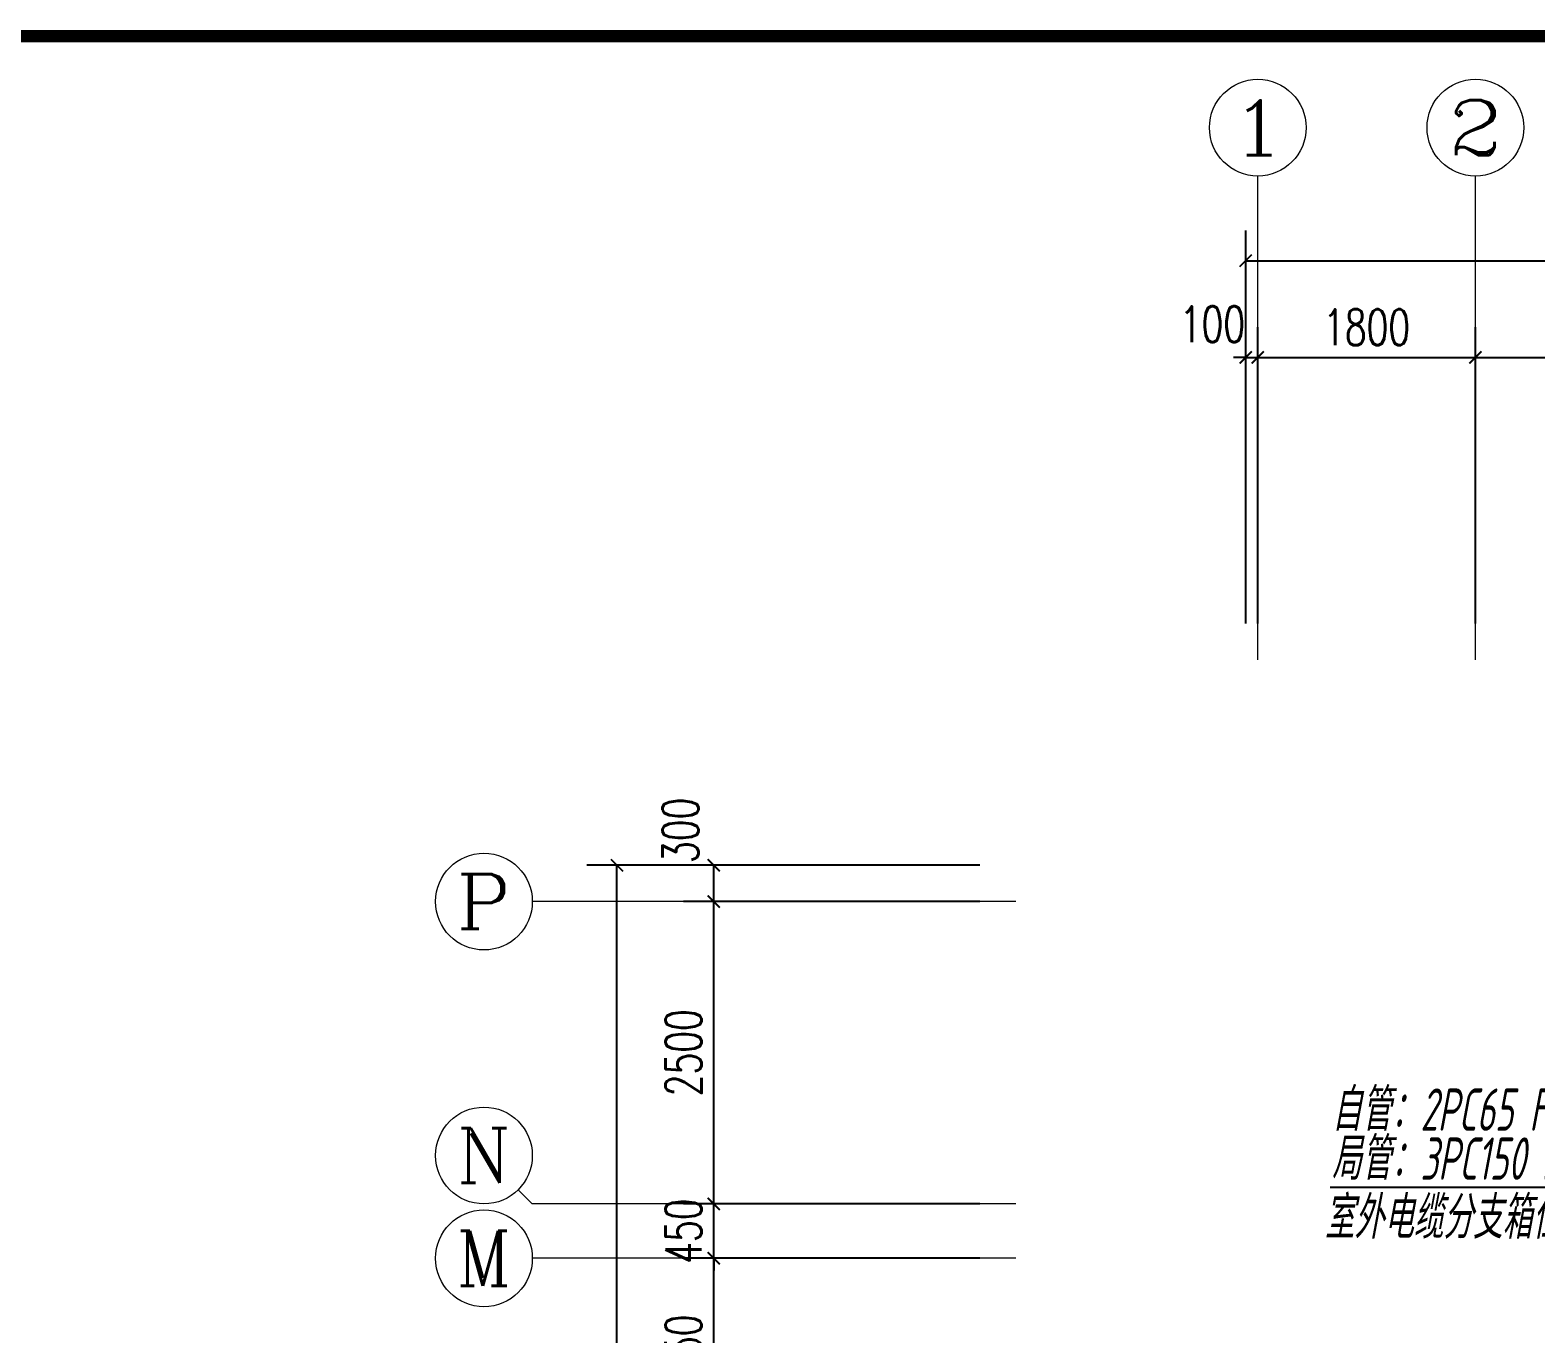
# Model space of a CAD drawing. Extents: x 3753737 to 4713801, y -857380 to 24339.
# Drawn here: x 4030760 to 4043213, y -700985 to -690204 of the extents above; entities that cross this region are included whole.
import ezdxf
from ezdxf.enums import TextEntityAlignment as Align

# ---------------------------------------------------------------- set-up
doc = ezdxf.new("R2010")
doc.units = 0
doc.header["$LTSCALE"] = 1000
doc.header["$MEASUREMENT"] = 0
doc.layers.get('0').update_dxf_attribs({"linetype": 'CONTINUOUS'})
doc.layers.get('Defpoints').update_dxf_attribs({"linetype": 'CONTINUOUS'})
doc.layers.add('!!电气', color=1, linetype='CONTINUOUS')
doc.layers.add('DIM-照明', color=7, linetype='CONTINUOUS')
for name, color, linetype, lineweight in [('AXIS', 114, 'CONTINUOUS', 20), ('AXIS_TEXT', 7, 'CONTINUOUS', 20), ('图框', 147, 'CONTINUOUS', 20)]:
    doc.layers.add(name, color=color, linetype=linetype, lineweight=lineweight)
doc.styles.add('_TCH_AXIS', font='COMPLEX', dxfattribs={"bigfont": 'GBCBIG'})
doc.styles.add('_TCH_DIM_T3', font='SIMPLEX.shx', dxfattribs={"width": 0.705882, "bigfont": 'GBCBIG.shx'})
doc.styles.add('COMPLEX', font='COMPLEX')
doc.styles.add('HZTXT', font='gbeitc.shx', dxfattribs={"width": 0.8, "height": 400, "bigfont": 'hztxt.shx'})
doc.dimstyles.new('_TCH_ARCH&&100', dxfattribs={"dimtxt": 297.5, "dimasz": 100, "dimexe": 250, "dimexo": 300, "dimgap": 100, "dimtad": 1, "dimdec": 0, "dimzin": 0, "dimdsep": 46, "dimtxsty": '_TCH_DIM_T3', "dimblk": 'ARCHTICK', "dimcen": 0.09, "dimclrt": 7, "dimazin": 2, "dimtfac": 1, "dimtdec": 0, "dimtix": 1, "dimtmove": 2, "dimatfit": 3, "dimfxl": 1, "dimtolj": 1, "dimtzin": 0, "dimarcsym": 0})

# ---------------------------------------------------------------- blocks, each defined once
blk = doc.blocks.new('_ArchTick')
at = {"color": 0, "linetype": 'ByBlock', "const_width": 0.15}
blk.add_lwpolyline([(-0.5, -0.5), (0.5, 0.5)], dxfattribs=at)
blk = doc.blocks.new('*D607')
at = {"layer": 'AXIS', "color": 0, "lineweight": -2, "transparency": 16777216}
for p, q in [((-100, 17800), (-100, 21050)), ((50100, 17800), (50100, 21050)), ((-100, 20800), (50100, 20800))]:
    blk.add_line(p, q, dxfattribs=at)
at = {"layer": 'Defpoints', "color": 0, "transparency": 16777216}
for p in [(50100, 20800), (-100, 17500), (50100, 17500)]:
    blk.add_point(p, dxfattribs=at)
at = {"layer": 'AXIS', "color": 0, "lineweight": -2, "transparency": 16777216, "xscale": 100, "yscale": 100, "zscale": 100, "rotation": 180}
blk.add_blockref('_ArchTick', (-100, 20800), dxfattribs=at)
at = {"layer": 'AXIS', "color": 0, "lineweight": -2, "transparency": 16777216, "xscale": 100, "yscale": 100, "zscale": 100}
blk.add_blockref('_ArchTick', (50100, 20800), dxfattribs=at)
at = {"layer": 'AXIS', "color": 7, "transparency": 16777216, "insert": (25000, 21049), "char_height": 297.5, "attachment_point": 5, "style": '_TCH_DIM_T3'}
blk.add_mtext('\\A1;50200', dxfattribs=at)
blk = doc.blocks.new('*D608')
at = {"layer": 'AXIS', "color": 0, "lineweight": -2, "transparency": 16777216}
for p, q in [((-100, 17800), (-100, 20250)), ((0, 17800), (0, 20250)), ((-100, 20000), (-200, 20000)), ((-100, 20000), (0, 20000)), ((0, 20000), (100, 20000))]:
    blk.add_line(p, q, dxfattribs=at)
at = {"layer": 'Defpoints', "color": 0, "transparency": 16777216}
for p in [(0, 20000), (-100, 17500), (0, 17500)]:
    blk.add_point(p, dxfattribs=at)
at = {"layer": 'AXIS', "color": 0, "lineweight": -2, "transparency": 16777216, "xscale": 100, "yscale": 100, "zscale": 100}
blk.add_blockref('_ArchTick', (-100, 20000), dxfattribs=at)
at = {"layer": 'AXIS', "color": 0, "lineweight": -2, "transparency": 16777216, "xscale": 100, "yscale": 100, "zscale": 100, "rotation": 180}
blk.add_blockref('_ArchTick', (0, 20000), dxfattribs=at)
at = {"layer": 'AXIS', "color": 7, "transparency": 16777216, "insert": (-375, 20275), "char_height": 297.5, "attachment_point": 5, "style": '_TCH_DIM_T3'}
blk.add_mtext('\\A1;100', dxfattribs=at)
blk = doc.blocks.new('*D609')
at = {"layer": 'AXIS', "color": 0, "lineweight": -2, "transparency": 16777216}
for p, q in [((0, 17800), (0, 20250)), ((1800, 17800), (1800, 20250)), ((0, 20000), (1800, 20000))]:
    blk.add_line(p, q, dxfattribs=at)
at = {"layer": 'Defpoints', "color": 0, "transparency": 16777216}
for p in [(1800, 20000), (0, 17500), (1800, 17500)]:
    blk.add_point(p, dxfattribs=at)
at = {"layer": 'AXIS', "color": 0, "lineweight": -2, "transparency": 16777216, "xscale": 100, "yscale": 100, "zscale": 100, "rotation": 180}
blk.add_blockref('_ArchTick', (0, 20000), dxfattribs=at)
at = {"layer": 'AXIS', "color": 0, "lineweight": -2, "transparency": 16777216, "xscale": 100, "yscale": 100, "zscale": 100}
blk.add_blockref('_ArchTick', (1800, 20000), dxfattribs=at)
at = {"layer": 'AXIS', "color": 7, "transparency": 16777216, "insert": (900, 20249), "char_height": 297.5, "attachment_point": 5, "style": '_TCH_DIM_T3'}
blk.add_mtext('\\A1;1800', dxfattribs=at)
blk = doc.blocks.new('*D610')
at = {"layer": 'AXIS', "color": 0, "lineweight": -2, "transparency": 16777216}
for p, q in [((1800, 17800), (1800, 20250)), ((4700, 17800), (4700, 20250)), ((1800, 20000), (4700, 20000))]:
    blk.add_line(p, q, dxfattribs=at)
at = {"layer": 'Defpoints', "color": 0, "transparency": 16777216}
for p in [(4700, 20000), (1800, 17500), (4700, 17500)]:
    blk.add_point(p, dxfattribs=at)
at = {"layer": 'AXIS', "color": 0, "lineweight": -2, "transparency": 16777216, "xscale": 100, "yscale": 100, "zscale": 100, "rotation": 180}
blk.add_blockref('_ArchTick', (1800, 20000), dxfattribs=at)
at = {"layer": 'AXIS', "color": 0, "lineweight": -2, "transparency": 16777216, "xscale": 100, "yscale": 100, "zscale": 100}
blk.add_blockref('_ArchTick', (4700, 20000), dxfattribs=at)
at = {"layer": 'AXIS', "color": 7, "transparency": 16777216, "insert": (3250, 20249), "char_height": 297.5, "attachment_point": 5, "style": '_TCH_DIM_T3'}
blk.add_mtext('\\A1;2900', dxfattribs=at)
blk = doc.blocks.new('_AXISO')
blk.add_circle((0, 0), 0.5)
at = {"layer": 'AXIS_TEXT', "style": 'COMPLEX', "width": 1.041667}
blk.add_attdef('A', text='', height=0.56, dxfattribs=at).set_placement((-0.25, -0.28), (0.25, -0.28), align=Align.FIT)
blk = doc.blocks.new('*D632')
at = {"layer": 'AXIS', "color": 0, "lineweight": -2, "transparency": 16777216}
for p, q in [((-2300, 15800), (-5550, 15800)), ((-5300, -250), (-5300, 15800)), ((-2300, -250), (-5550, -250))]:
    blk.add_line(p, q, dxfattribs=at)
at = {"layer": 'Defpoints', "color": 0, "transparency": 16777216}
for p in [(-5300, 15800), (-2000, 15800), (-2000, -250)]:
    blk.add_point(p, dxfattribs=at)
at = {"layer": 'AXIS', "color": 0, "lineweight": -2, "transparency": 16777216, "xscale": 100, "yscale": 100, "zscale": 100}
for p, rotation in [((-5300, 15800), 90), ((-5300, -250), 270)]:
    blk.add_blockref('_ArchTick', p, dxfattribs=dict(at, rotation=rotation))
at = {"layer": 'AXIS', "color": 7, "transparency": 16777216, "insert": (-5549, 7775), "char_height": 297.5, "attachment_point": 5, "rotation": 90, "style": '_TCH_DIM_T3'}
blk.add_mtext('\\A1;16050', dxfattribs=at)
blk = doc.blocks.new('*D644')
at = {"layer": 'AXIS', "color": 0, "lineweight": -2, "transparency": 16777216}
for p, q in [((-2300, 12550), (-4750, 12550)), ((-4500, 10900), (-4500, 12550)), ((-2300, 10900), (-4750, 10900))]:
    blk.add_line(p, q, dxfattribs=at)
at = {"layer": 'Defpoints', "color": 0, "transparency": 16777216}
for p in [(-4500, 12550), (-2000, 12550), (-2000, 10900)]:
    blk.add_point(p, dxfattribs=at)
at = {"layer": 'AXIS', "color": 0, "lineweight": -2, "transparency": 16777216, "xscale": 100, "yscale": 100, "zscale": 100}
for p, rotation in [((-4500, 12550), 90), ((-4500, 10900), 270)]:
    blk.add_blockref('_ArchTick', p, dxfattribs=dict(at, rotation=rotation))
at = {"layer": 'AXIS', "color": 7, "transparency": 16777216, "insert": (-4749, 11725), "char_height": 297.5, "attachment_point": 5, "rotation": 90, "style": '_TCH_DIM_T3'}
blk.add_mtext('\\A1;1650', dxfattribs=at)
blk = doc.blocks.new('*D645')
at = {"layer": 'AXIS', "color": 0, "lineweight": -2, "transparency": 16777216}
for p, q in [((-4500, 13000), (-4500, 13100)), ((-2300, 13000), (-4750, 13000)), ((-4500, 12550), (-4500, 13000)), ((-2300, 12550), (-4750, 12550)), ((-4500, 12550), (-4500, 12450))]:
    blk.add_line(p, q, dxfattribs=at)
at = {"layer": 'Defpoints', "color": 0, "transparency": 16777216}
for p in [(-4500, 13000), (-2000, 13000), (-2000, 12550)]:
    blk.add_point(p, dxfattribs=at)
at = {"layer": 'AXIS', "color": 0, "lineweight": -2, "transparency": 16777216, "xscale": 100, "yscale": 100, "zscale": 100}
for p, rotation in [((-4500, 13000), 270), ((-4500, 12550), 90)]:
    blk.add_blockref('_ArchTick', p, dxfattribs=dict(at, rotation=rotation))
at = {"layer": 'AXIS', "color": 7, "transparency": 16777216, "insert": (-4749, 12775), "char_height": 297.5, "attachment_point": 5, "rotation": 90, "style": '_TCH_DIM_T3'}
blk.add_mtext('\\A1;450', dxfattribs=at)
blk = doc.blocks.new('*D646')
at = {"layer": 'AXIS', "color": 0, "lineweight": -2, "transparency": 16777216}
for p, q in [((-2300, 15500), (-4750, 15500)), ((-4500, 13000), (-4500, 15500)), ((-2300, 13000), (-4750, 13000))]:
    blk.add_line(p, q, dxfattribs=at)
at = {"layer": 'Defpoints', "color": 0, "transparency": 16777216}
for p in [(-4500, 15500), (-2000, 15500), (-2000, 13000)]:
    blk.add_point(p, dxfattribs=at)
at = {"layer": 'AXIS', "color": 0, "lineweight": -2, "transparency": 16777216, "xscale": 100, "yscale": 100, "zscale": 100}
for p, rotation in [((-4500, 15500), 90), ((-4500, 13000), 270)]:
    blk.add_blockref('_ArchTick', p, dxfattribs=dict(at, rotation=rotation))
at = {"layer": 'AXIS', "color": 7, "transparency": 16777216, "insert": (-4749, 14250), "char_height": 297.5, "attachment_point": 5, "rotation": 90, "style": '_TCH_DIM_T3'}
blk.add_mtext('\\A1;2500', dxfattribs=at)
blk = doc.blocks.new('*D647')
at = {"layer": 'AXIS', "color": 0, "lineweight": -2, "transparency": 16777216}
for p, q in [((-2300, 15800), (-4750, 15800)), ((-4500, 15500), (-4500, 15800)), ((-2300, 15500), (-4750, 15500))]:
    blk.add_line(p, q, dxfattribs=at)
at = {"layer": 'Defpoints', "color": 0, "transparency": 16777216}
for p in [(-4500, 15800), (-2000, 15800), (-2000, 15500)]:
    blk.add_point(p, dxfattribs=at)
at = {"layer": 'AXIS', "color": 0, "lineweight": -2, "transparency": 16777216, "xscale": 100, "yscale": 100, "zscale": 100}
for p, rotation in [((-4500, 15800), 90), ((-4500, 15500), 270)]:
    blk.add_blockref('_ArchTick', p, dxfattribs=dict(at, rotation=rotation))
at = {"layer": 'AXIS', "color": 7, "transparency": 16777216, "insert": (-4775, 16089), "char_height": 297.5, "attachment_point": 5, "rotation": 90, "style": '_TCH_DIM_T3'}
blk.add_mtext('\\A1;300', dxfattribs=at)
blk = doc.blocks.new('A$C5F341E43')
at = {"layer": 'AXIS'}
for p, q in [((0, 17500), (0, 21500)), ((1800, 17500), (1800, 21500)), ((-2000, 15500), (-6000, 15500)), ((-6117.2, 13117.2), (-6000, 13000)), ((-2000, 13000), (-6000, 13000)), ((-2000, 12550), (-6000, 12550))]:
    blk.add_line(p, q, dxfattribs=at)
ref = blk.add_blockref('_AXISO', (0, 21900), dxfattribs=dict(at, xscale=800, yscale=800, zscale=800))
ref.add_attrib('A', '1', dxfattribs={"layer": 'AXIS_TEXT', "height": 452.5, "style": '_TCH_AXIS', "width": 2.333333}).set_placement((-226.3, 21673.7), (226.3, 21673.7), align=Align.FIT)
ref = blk.add_blockref('_AXISO', (1800, 21900), dxfattribs=dict(at, xscale=800, yscale=800, zscale=800))
ref.add_attrib('A', '2', dxfattribs={"layer": 'AXIS_TEXT', "height": 452.5, "style": '_TCH_AXIS', "width": 1.5}).set_placement((1573.7, 21673.7), (2026.3, 21673.7), align=Align.FIT)
ref = blk.add_blockref('_AXISO', (-6400, 15500), dxfattribs=dict(at, xscale=800, yscale=800, zscale=800))
ref.add_attrib('A', 'P', dxfattribs={"layer": 'AXIS_TEXT', "height": 452.5, "style": '_TCH_AXIS', "width": 1.235294}).set_placement((-6626.3, 15273.7), (-6173.7, 15273.7), align=Align.FIT)
ref = blk.add_blockref('_AXISO', (-6400, 13400), dxfattribs=dict(at, xscale=800, yscale=800, zscale=800))
ref.add_attrib('A', 'N', dxfattribs={"layer": 'AXIS_TEXT', "height": 452.5, "style": '_TCH_AXIS', "width": 1.105263}).set_placement((-6626.3, 13173.7), (-6173.7, 13173.7), align=Align.FIT)
ref = blk.add_blockref('_AXISO', (-6400, 12550), dxfattribs=dict(at, xscale=800, yscale=800, zscale=800))
ref.add_attrib('A', 'M', dxfattribs={"layer": 'AXIS_TEXT', "height": 452.5, "style": '_TCH_AXIS'}).set_placement((-6626.3, 12323.7), (-6173.7, 12323.7), align=Align.FIT)
for p1, p2, distance, text, picture, middle in [((-100, 17500), (50100, 17500), 3300, '50200', '*D607', (25000, 21048.7)), ((0, 17500), (1800, 17500), 2500, '1800', '*D609', (900, 20248.7)), ((1800, 17500), (4700, 17500), 2500, '2900', '*D610', (3250, 20248.7)), ((-2000, -250), (-2000, 15800), 3300, '16050', '*D632', (-5548.8, 7775)), ((-2000, 13000), (-2000, 15500), 2500, '2500', '*D646', (-4748.8, 14250)), ((-2000, 12550), (-2000, 13000), 2500, '450', '*D645', (-4748.8, 12775)), ((-2000, 10900), (-2000, 12550), 2500, '1650', '*D644', (-4748.8, 11725))]:
    dim = blk.add_aligned_dim(p1=p1, p2=p2, distance=distance, text=text, dimstyle='_TCH_ARCH&&100', dxfattribs=at)
    dim.commit()
    dim.dimension.update_dxf_attribs({"geometry": picture, "text_midpoint": middle})
for base, p1, p2, angle, text, picture, middle in [((0, 20000), (-100, 17500), (0, 17500), 0, '100', '*D608', (-375, 20275)), ((-4500, 15800), (-2000, 15500), (-2000, 15800), 90, '300', '*D647', (-4775, 16089))]:
    dim = blk.add_linear_dim(base=base, p1=p1, p2=p2, angle=angle, text=text, dimstyle='_TCH_ARCH&&100', dxfattribs=at)
    dim.commit()
    dim.dimension.update_dxf_attribs({"geometry": picture, "text_midpoint": middle, "dimtype": 129})

msp = doc.modelspace()

# ---------------------------------------------------------------- linework, layer by layer
at = {"layer": '!!电气'}
msp.add_line((4046154.5, -699774.8), (4041511.9, -699774.8), dxfattribs=at)
at = {"layer": '图框', "const_width": 100}
msp.add_lwpolyline([(4109711, -747653.6), (4109711, -690253.6), (4029111, -690253.6), (4029111, -747653.6)], close=True, dxfattribs=at)

# ---------------------------------------------------------------- block references
at = {"layer": '!!电气'}
msp.add_blockref('A$C5F341E43', (4040913.4, -712910.2), dxfattribs=at)

# ---------------------------------------------------------------- texts
at = {"layer": 'DIM-照明', "color": 7, "style": 'HZTXT', "width": 0.7}
for s, p in [('自管：2PC65 FC,室外埋深-0.8m', (4041523.4, -699305.6, 1500)), ('局管：3PC150 FC,室外埋深-0.8m', (4041523.4, -699710.8, 1500)), ('室外电缆分支箱位置以供电公司图纸为准', (4041464.1, -700197.6, 1500))]:
    msp.add_text(s, height=350, dxfattribs=at).set_placement(p)

doc.saveas('drawing.dxf')
